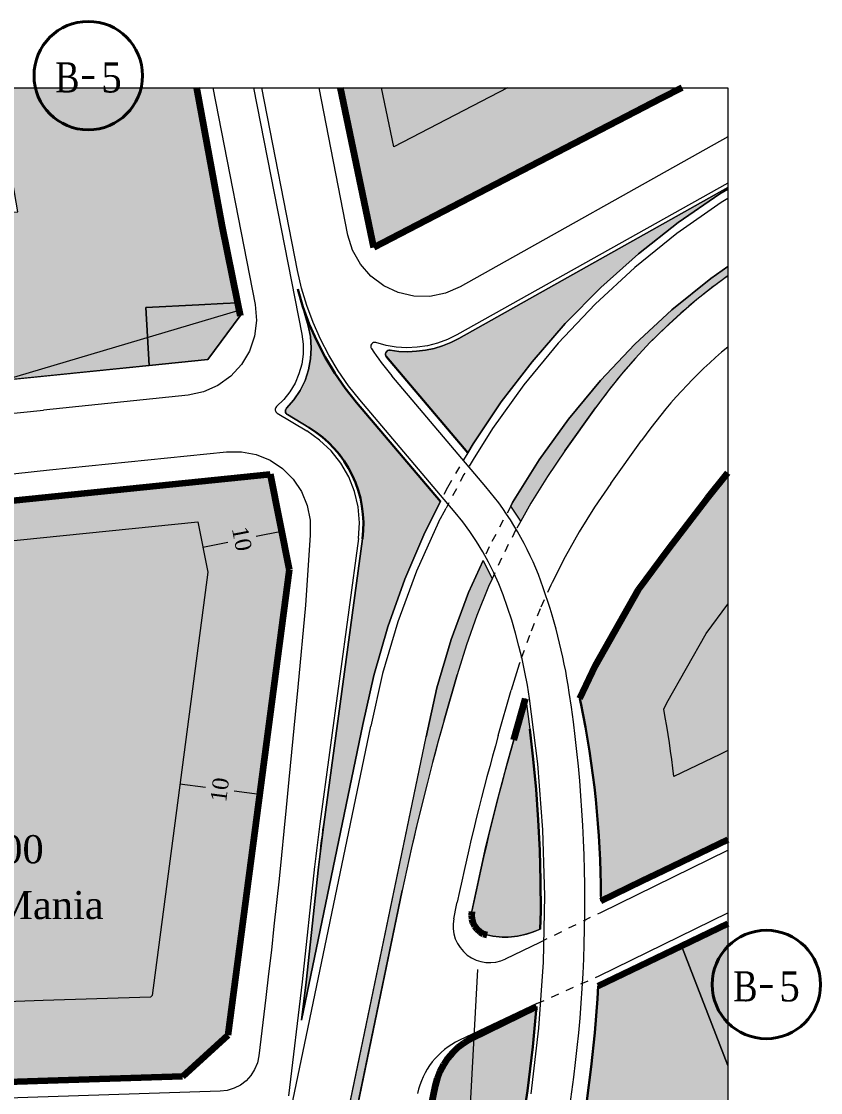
# Model space of a CAD drawing. Header units: metres. Extents: x 575880 to 576669, y 4390634 to 4391284.
# Drawn here: x 576569.5 to 576668.9, y 4391147.5 to 4391280.9 of the extents above; entities that cross this region are included whole.
import ezdxf

# ---------------------------------------------------------------- set-up
doc = ezdxf.new("R2010")
doc.units = ezdxf.units.M
for name, color, linetype, lineweight in [('B_ADAKENARI', 5, 'Continuous', 0), ('B_HAT_KADEME', 18, 'Continuous', 0), ('KALDIRIM', 21, 'Continuous', 0), ('KST_KARAYOLU_KORUMA', 11, 'Continuous', 0), ('PL_ILKOKUL_ALANI', 150, 'Continuous', 0), ('PL_KONUT', 34, 'Continuous', 0), ('PL_KONUT_TICARET', 33, 'Continuous', 0), ('PL_PARK', 97, 'Continuous', 0), ('PL_PASIF_YESIL', 93, 'Continuous', 0), ('PL_TRAFO_ALANI', 9, 'Continuous', 0), ('R_KIR', 2, 'Continuous', 0), ('ROL_CEPHE', 1, 'Continuous', 0), ('RULO', 4, 'Continuous', 0), ('SEMBOL', 18, 'Continuous', 0), ('SM_YUKSEKLIK', 18, 'Continuous', 0), ('SNR_DUZENLENECEK', 152, 'Continuous', 0), ('SNR_YAPIYAK', 18, 'Continuous', 0)]:
    doc.layers.add(name, color=color, linetype=linetype, lineweight=lineweight)
doc.styles.get("Standard").update_dxf_attribs({"font": 'times.ttf'})

msp = doc.modelspace()

# ---------------------------------------------------------------- hatches: boundary and pattern name
at = {"layer": 'PL_ILKOKUL_ALANI'}
msp.add_hatch(color=256, dxfattribs=at).paths.add_polyline_path([(576657.38, 4391178.96), (576649.39, 4391175.11), (576646.69, 4391173.81), (576641.58, 4391171.33), (576641.6, 4391171.9), (576641.55, 4391174.93), (576641.43, 4391177.95), (576641.23, 4391180.98), (576640.95, 4391183.99), (576640.6, 4391187), (576640.17, 4391189.99), (576639.66, 4391192.98), (576639.08, 4391195.95), (576638.96, 4391196.54), (576640.94, 4391200.65), (576646.28, 4391210.11), (576649.98, 4391215.12), (576654.88, 4391221.52), (576657.38, 4391224.67)])
at = {"layer": 'PL_KONUT'}
msp.add_hatch(color=256, dxfattribs=at).paths.add_polyline_path([(576657.38, 4391150.84), (576651.62, 4391165.76), (576657.38, 4391168.54)])
at = {"layer": 'PL_KONUT_TICARET'}
for points in [[(576594.42, 4391255.46), (576596.34, 4391245.82), (576594.56, 4391245.73), (576591.55, 4391245.57), (576584.93, 4391245.24), (576585.37, 4391238.04), (576423.31, 4391221.49), (576422.93, 4391229.38), (576431.85, 4391236.95), (576434.35, 4391239.05), (576434.7, 4391239.36), (576439.79, 4391243.9), (576453.26, 4391255.6), (576460.75, 4391262.11), (576468.64, 4391263.34), (576474.9, 4391268.68), (576478.4, 4391272.62), (576508.33, 4391272.62), (576508.45, 4391255.83), (576569.02, 4391257.18), (576566.33, 4391272.62), (576591.25, 4391272.62)], [(576649.04, 4391271.26), (576613.33, 4391252.7), (576609.17, 4391272.62), (576651.66, 4391272.62)], [(576602.77, 4391212.59), (576595.16, 4391154.61), (576589.52, 4391149.49), (576531.69, 4391147.61), (576525.46, 4391216.84), (576600.43, 4391224.5)]]:
    msp.add_hatch(color=256, dxfattribs=at).paths.add_polyline_path(points)
at = {"layer": 'PL_PARK'}
msp.add_hatch(color=256, dxfattribs=at).paths.add_polyline_path([(576657.38, 4391150.84), (576657.38, 4391140.24), (576650.05, 4391137.46), (576637.43, 4391133.14), (576637.84, 4391134.97), (576638.46, 4391138.06), (576639.2, 4391142.25), (576639.64, 4391145.1), (576639.85, 4391146.45), (576640.4, 4391150.67), (576640.84, 4391154.9), (576641.18, 4391159.15), (576641.27, 4391160.76), (576651.62, 4391165.76)])
at = {"layer": 'PL_PASIF_YESIL'}
for points in [[(576657.38, 4391259.99), (576656.42, 4391259.41), (576651.23, 4391255.83), (576646.28, 4391251.93), (576641.59, 4391247.74), (576637.16, 4391243.25), (576633.02, 4391238.5), (576629.19, 4391233.5), (576625.68, 4391228.27), (576625.02, 4391227.15), (576614.9, 4391239.1), (576614.82, 4391239.22), (576614.78, 4391239.35), (576614.78, 4391239.48), (576614.81, 4391239.61), (576614.88, 4391239.73), (576614.98, 4391239.83), (576615.09, 4391239.89), (576615.23, 4391239.92), (576615.36, 4391239.92), (576616.46, 4391239.78), (576617.56, 4391239.74), (576618.66, 4391239.79), (576619.75, 4391239.93), (576620.83, 4391240.16), (576621.89, 4391240.49), (576622.91, 4391240.9), (576623.89, 4391241.4), (576657.38, 4391260.18)], [(576657.38, 4391249.17), (576656.9, 4391248.83), (576655.63, 4391247.88), (576653.55, 4391246.24), (576651.53, 4391244.52), (576649.58, 4391242.73), (576647.7, 4391240.87), (576645.9, 4391238.93), (576644.16, 4391236.93), (576642.5, 4391234.87), (576640.93, 4391232.74), (576637.12, 4391227.4), (576634.93, 4391224.19), (576632.89, 4391220.89), (576631.61, 4391218.62), (576630.38, 4391220.52), (576630.61, 4391220.96), (576633.91, 4391226.27), (576637.55, 4391231.34), (576641.53, 4391236.16), (576645.82, 4391240.7), (576650.41, 4391244.94), (576655.27, 4391248.86), (576657.38, 4391250.34)], [(576604.5, 4391245.34), (576605.29, 4391243.19), (576606.22, 4391241.09), (576607.28, 4391239.06), (576608.46, 4391237.09), (576609.77, 4391235.21), (576611.19, 4391233.42), (576621.62, 4391221.1), (576619.66, 4391217.21), (576617.18, 4391211.42), (576615.07, 4391205.48), (576613.33, 4391199.43), (576611.97, 4391193.3), (576604.32, 4391156.48), (576604.9, 4391161.22), (576606.45, 4391175.55), (576606.52, 4391176.22), (576606.6, 4391176.88), (576606.67, 4391177.55), (576606.75, 4391178.21), (576606.83, 4391178.87), (576606.92, 4391179.54), (576607, 4391180.2), (576607.09, 4391180.86), (576611.9, 4391216.42), (576612.03, 4391218.45), (576611.86, 4391220.48), (576611.4, 4391222.47), (576610.65, 4391224.36), (576609.64, 4391226.13), (576608.38, 4391227.73), (576606.9, 4391229.13), (576605.24, 4391230.3), (576602.57, 4391231.91), (576602.48, 4391231.97), (576602.4, 4391232.06), (576602.35, 4391232.16), (576602.33, 4391232.27), (576602.33, 4391232.39), (576602.35, 4391232.5), (576602.4, 4391232.6), (576602.47, 4391232.69), (576603.39, 4391233.74), (576604.16, 4391234.9), (576604.77, 4391236.15), (576605.2, 4391237.47), (576605.46, 4391238.84), (576605.54, 4391240.23), (576605.43, 4391241.62), (576605.14, 4391242.98), (576604.05, 4391246.82), (576603.94, 4391247.19), (576603.85, 4391247.53)], [(576628.05, 4391211.47), (576627.61, 4391210.5), (576626.15, 4391206.9), (576624.85, 4391203.24), (576623.71, 4391199.52), (576622.09, 4391193.86), (576621.35, 4391191.23), (576620.64, 4391188.59), (576619.95, 4391185.94), (576619.29, 4391183.29), (576618.65, 4391180.63), (576618.03, 4391177.97), (576617.44, 4391175.3), (576616.87, 4391172.63), (576607.17, 4391125.94), (576606.72, 4391123.69), (576606.29, 4391121.44), (576605.89, 4391119.19), (576605.51, 4391116.93), (576605.16, 4391114.66), (576604.84, 4391112.4), (576604.54, 4391110.13), (576604.27, 4391107.85), (576600.03, 4391070.65), (576599.91, 4391069.54), (576599.79, 4391068.42), (576599.68, 4391067.3), (576599.57, 4391066.18), (576599.48, 4391065.06), (576599.38, 4391063.94), (576599.3, 4391062.82), (576599.22, 4391061.7), (576599.11, 4391060.18), (576597.37, 4391060.59), (576603.52, 4391110.03), (576603.78, 4391112.06), (576604.07, 4391114.08), (576604.37, 4391116.1), (576604.69, 4391118.11), (576605.04, 4391120.13), (576605.4, 4391122.14), (576605.79, 4391124.14), (576606.19, 4391126.14), (576619.83, 4391191.79), (576621.19, 4391197.89), (576622.96, 4391203.88), (576625.13, 4391209.74), (576626.92, 4391213.75)], [(576632.23, 4391196.5), (576632.74, 4391192.74), (576633.18, 4391188.98), (576633.53, 4391185.21), (576633.8, 4391181.43), (576633.98, 4391177.64), (576634.08, 4391173.86), (576634.1, 4391170.07), (576634.05, 4391167.84), (576633.42, 4391167.57), (576632.7, 4391167.31), (576631.96, 4391167.11), (576631.21, 4391166.96), (576630.45, 4391166.87), (576629.68, 4391166.84), (576628.92, 4391166.87), (576628.16, 4391166.96), (576627.41, 4391167.1), (576626.95, 4391167.26), (576626.53, 4391167.5), (576626.16, 4391167.81), (576625.87, 4391168.19), (576625.65, 4391168.62), (576625.51, 4391169.08), (576625.47, 4391169.57), (576625.53, 4391170.04), (576626.09, 4391172.73), (576626.68, 4391175.42), (576627.29, 4391178.1), (576627.93, 4391180.77), (576628.6, 4391183.43), (576629.29, 4391186.09), (576630.01, 4391188.74), (576630.75, 4391191.39), (576632.22, 4391196.55)], [(576633.13, 4391153.19), (576632.45, 4391147.71), (576631.6, 4391142.25), (576630.56, 4391136.82), (576629.35, 4391131.43), (576627.97, 4391126.08), (576626.41, 4391120.78), (576624.69, 4391115.53), (576614.46, 4391086.1), (576612.37, 4391080.66), (576612.3, 4391080.55), (576612.21, 4391080.45), (576612.1, 4391080.38), (576611.98, 4391080.35), (576611.85, 4391080.34), (576611.72, 4391080.37), (576611.61, 4391080.43), (576611.51, 4391080.52), (576611.44, 4391080.63), (576611.41, 4391080.76), (576611.4, 4391080.89), (576612.04, 4391087.71), (576615.41, 4391117.29), (576615.68, 4391119.53), (576615.97, 4391121.76), (576616.29, 4391124), (576616.63, 4391126.23), (576617, 4391128.45), (576617.4, 4391130.68), (576617.82, 4391132.89), (576618.27, 4391135.1), (576621.02, 4391148.37), (576621.26, 4391149.28), (576621.6, 4391150.15), (576622.03, 4391150.97), (576622.55, 4391151.75), (576623.15, 4391152.47), (576623.83, 4391153.11), (576624.57, 4391153.68), (576625.37, 4391154.16), (576633.59, 4391158.2)]]:
    msp.add_hatch(color=256, dxfattribs=at).paths.add_polyline_path(points)
at = {"layer": 'PL_TRAFO_ALANI'}
msp.add_hatch(color=256, dxfattribs=at).paths.add_polyline_path([(576596.67, 4391244.2), (576592.67, 4391238.78), (576585.37, 4391238.04), (576584.93, 4391245.24), (576591.55, 4391245.57), (576594.56, 4391245.73), (576596.34, 4391245.82)])

# ---------------------------------------------------------------- linework, layer by layer
at = {"layer": 'B_ADAKENARI', "lineweight": 158}
for p, q in [((576591.25, 4391272.62), (576594.42, 4391255.46)), ((576613.33, 4391252.7), (576609.17, 4391272.62)), ((576651.66, 4391272.62), (576649.04, 4391271.26)), ((576649.04, 4391271.26), (576613.33, 4391252.7)), ((576594.42, 4391255.46), (576596.34, 4391245.82)), ((576596.34, 4391245.82), (576596.67, 4391244.2)), ((576525.46, 4391216.84), (576600.43, 4391224.5)), ((576595.16, 4391154.61), (576589.52, 4391149.49)), ((576572.73, 4391148.94), (576531.69, 4391147.61)), ((576589.52, 4391149.49), (576572.73, 4391148.94))]:
    msp.add_line(p, q, dxfattribs=at)
at = {"layer": 'B_ADAKENARI', "lineweight": 0}
for p, q in [((576657.38, 4391260.18), (576623.89, 4391241.4)), ((576651.23, 4391255.83), (576656.42, 4391259.41)), ((576656.42, 4391259.41), (576657.38, 4391259.99)), ((576646.28, 4391251.93), (576651.23, 4391255.83)), ((576641.59, 4391247.74), (576646.28, 4391251.93)), ((576603.85, 4391247.53), (576603.94, 4391247.19)), ((576637.16, 4391243.25), (576641.59, 4391247.74)), ((576603.94, 4391247.19), (576604.05, 4391246.82)), ((576604.05, 4391246.82), (576605.14, 4391242.98)), ((576592.67, 4391238.78), (576596.67, 4391244.2)), ((576633.02, 4391238.5), (576637.16, 4391243.25)), ((576605.14, 4391242.98), (576605.43, 4391241.62)), ((576605.43, 4391241.62), (576605.54, 4391240.23)), ((576622.91, 4391240.9), (576621.89, 4391240.49)), ((576623.89, 4391241.4), (576622.91, 4391240.9)), ((576605.54, 4391240.23), (576605.46, 4391238.84)), ((576616.46, 4391239.78), (576615.36, 4391239.92)), ((576617.56, 4391239.74), (576616.46, 4391239.78)), ((576618.66, 4391239.79), (576617.56, 4391239.74)), ((576619.75, 4391239.93), (576618.66, 4391239.79)), ((576620.83, 4391240.16), (576619.75, 4391239.93)), ((576621.89, 4391240.49), (576620.83, 4391240.16)), ((576423.31, 4391221.49), (576585.37, 4391238.04)), ((576585.37, 4391238.04), (576592.67, 4391238.78)), ((576605.46, 4391238.84), (576605.2, 4391237.47)), ((576629.19, 4391233.5), (576633.02, 4391238.5)), ((576605.2, 4391237.47), (576604.77, 4391236.15)), ((576604.77, 4391236.15), (576604.16, 4391234.9)), ((576604.16, 4391234.9), (576603.39, 4391233.74)), ((576603.39, 4391233.74), (576602.47, 4391232.69)), ((576625.68, 4391228.27), (576629.19, 4391233.5)), ((576602.57, 4391231.91), (576605.24, 4391230.3)), ((576625.02, 4391227.15), (576625.68, 4391228.27)), ((576619.66, 4391217.21), (576621.62, 4391221.1)), ((576617.18, 4391211.42), (576619.66, 4391217.21)), ((576611.9, 4391216.42), (576607.09, 4391180.86)), ((576615.07, 4391205.48), (576617.18, 4391211.42)), ((576613.33, 4391199.43), (576615.07, 4391205.48)), ((576611.97, 4391193.3), (576613.33, 4391199.43)), ((576604.32, 4391156.48), (576611.97, 4391193.3)), ((576606.45, 4391175.55), (576604.9, 4391161.22)), ((576633.42, 4391167.57), (576634.05, 4391167.84)), ((576604.9, 4391161.22), (576604.32, 4391156.48))]:
    msp.add_line(p, q, dxfattribs=at)
at = {"layer": 'B_ADAKENARI', "lineweight": 30}
for p, q in [((576603.85, 4391247.53), (576604.5, 4391245.34)), ((576604.5, 4391245.34), (576605.29, 4391243.19)), ((576605.29, 4391243.19), (576606.22, 4391241.09)), ((576606.22, 4391241.09), (576607.28, 4391239.06)), ((576607.28, 4391239.06), (576608.46, 4391237.09)), ((576625.02, 4391227.15), (576614.9, 4391239.1)), ((576608.46, 4391237.09), (576609.77, 4391235.21)), ((576609.77, 4391235.21), (576611.19, 4391233.42)), ((576611.19, 4391233.42), (576621.62, 4391221.1)), ((576639.08, 4391195.95), (576638.96, 4391196.54)), ((576632.74, 4391192.74), (576633.18, 4391188.98)), ((576633.18, 4391188.98), (576633.53, 4391185.21)), ((576633.53, 4391185.21), (576633.8, 4391181.43)), ((576633.8, 4391181.43), (576633.98, 4391177.64)), ((576633.98, 4391177.64), (576634.08, 4391173.86)), ((576634.08, 4391173.86), (576634.1, 4391170.07)), ((576634.1, 4391170.07), (576634.05, 4391167.84)), ((576641.18, 4391159.15), (576641.27, 4391160.76)), ((576633.59, 4391158.2), (576633.13, 4391153.19)), ((576640.84, 4391154.9), (576641.18, 4391159.15)), ((576640.4, 4391150.67), (576640.84, 4391154.9)), ((576633.13, 4391153.19), (576632.45, 4391147.71)), ((576639.85, 4391146.45), (576640.4, 4391150.67)), ((576632.45, 4391147.71), (576631.6, 4391142.25))]:
    msp.add_line(p, q, dxfattribs=at)
at = {"layer": 'B_ADAKENARI'}
for p, q in [((576625.02, 4391227.15), (576624.51, 4391226.28)), ((576624.01, 4391225.42), (576623.5, 4391224.56)), ((576623, 4391223.69), (576622.5, 4391222.83)), ((576622.5, 4391222.83), (576622.05, 4391221.94)), ((576632.22, 4391196.55), (576632.23, 4391196.5)), ((576632.23, 4391196.5), (576632.74, 4391192.74)), ((576641.58, 4391171.33), (576641.6, 4391171.9))]:
    msp.add_line(p, q, dxfattribs=at)
at = {"layer": 'B_ADAKENARI', "lineweight": 200}
for p, q in [((576654.88, 4391221.52), (576657.38, 4391224.67)), ((576600.43, 4391224.5), (576602.77, 4391212.59)), ((576649.98, 4391215.12), (576654.88, 4391221.52)), ((576646.28, 4391210.11), (576649.98, 4391215.12)), ((576602.77, 4391212.59), (576595.16, 4391154.61)), ((576640.94, 4391200.65), (576646.28, 4391210.11)), ((576638.96, 4391196.54), (576640.94, 4391200.65)), ((576630.75, 4391191.39), (576632.22, 4391196.55)), ((576621.02, 4391148.37), (576621.26, 4391149.28)), ((576618.27, 4391135.1), (576621.02, 4391148.37))]:
    msp.add_line(p, q, dxfattribs=at)
at = {"layer": 'B_ADAKENARI', "lineweight": 100}
for p, q in [((576657.38, 4391178.96), (576649.39, 4391175.11)), ((576649.39, 4391175.11), (576646.69, 4391173.81)), ((576646.69, 4391173.81), (576641.58, 4391171.33)), ((576625.53, 4391170.04), (576625.47, 4391169.57)), ((576625.47, 4391169.57), (576625.51, 4391169.08)), ((576625.51, 4391169.08), (576625.65, 4391168.62)), ((576625.65, 4391168.62), (576625.87, 4391168.19)), ((576625.87, 4391168.19), (576626.16, 4391167.81)), ((576626.16, 4391167.81), (576626.53, 4391167.5)), ((576626.53, 4391167.5), (576626.95, 4391167.26)), ((576626.95, 4391167.26), (576627.41, 4391167.1)), ((576651.62, 4391165.76), (576657.38, 4391168.54)), ((576641.27, 4391160.76), (576651.62, 4391165.76)), ((576625.37, 4391154.16), (576633.59, 4391158.2)), ((576624.57, 4391153.68), (576625.37, 4391154.16)), ((576623.15, 4391152.47), (576623.83, 4391153.11)), ((576623.83, 4391153.11), (576624.57, 4391153.68)), ((576622.03, 4391150.97), (576622.55, 4391151.75)), ((576622.55, 4391151.75), (576623.15, 4391152.47)), ((576621.26, 4391149.28), (576621.6, 4391150.15)), ((576621.6, 4391150.15), (576622.03, 4391150.97))]:
    msp.add_line(p, q, dxfattribs=at)
at = {"layer": 'B_ADAKENARI', "lineweight": 0}
for centre, radius, start, end in [((576615.28, 4391239.43), 0.5, 80.371, 220.2464), ((576602.82, 4391232.33), 0.5, 135.0358, 239.0203), ((576910.6, 4391111.62), 291, 164.0898, 168.4175), ((576804.3, 4391154.18), 199, 172.2959, 173.835), ((576629.67, 4391176.84), 10, 256.9066, 292.0254)]:
    msp.add_arc(centre, radius, start, end, dxfattribs=at)
at = {"layer": 'B_ADAKENARI', "lineweight": 30}
for centre, radius, start, end in [((576598.03, 4391218.3), 14, 352.2959, 59.0203), ((576521.6, 4391171.51), 120, 0.1879, 11.7536)]:
    msp.add_arc(centre, radius, start, end, dxfattribs=at)
at = {"layer": 'B_HAT_KADEME'}
for p, q in [((576584.93, 4391245.24), (576591.55, 4391245.57)), ((576585.37, 4391238.04), (576584.93, 4391245.24)), ((576591.55, 4391245.57), (576594.56, 4391245.73)), ((576594.56, 4391245.73), (576596.34, 4391245.82)), ((576657.38, 4391150.84), (576651.62, 4391165.76))]:
    msp.add_line(p, q, dxfattribs=at)
at = {"layer": 'KALDIRIM'}
for p, q in [((576593.27, 4391272.62), (576598.55, 4391245.61)), ((576598.36, 4391272.62), (576604.36, 4391241.93)), ((576603.83, 4391249.86), (576599.38, 4391272.62)), ((576610.1, 4391254.27), (576606.52, 4391272.62)), ((576657.38, 4391266.49), (576624.07, 4391247.81)), ((576656.56, 4391258.31), (576651.06, 4391254.45)), ((576657.38, 4391258.81), (576656.56, 4391258.31)), ((576610.69, 4391252.37), (576610.1, 4391254.27)), ((576651.06, 4391254.45), (576645.83, 4391250.23)), ((576611.66, 4391250.63), (576610.69, 4391252.37)), ((576612.96, 4391249.13), (576611.66, 4391250.63)), ((576645.83, 4391250.23), (576640.9, 4391245.67)), ((576657.38, 4391250.34), (576655.27, 4391248.86)), ((576604.34, 4391247.66), (576603.83, 4391249.86)), ((576614.56, 4391247.93), (576612.96, 4391249.13)), ((576655.27, 4391248.86), (576650.41, 4391244.94)), ((576604.98, 4391245.49), (576604.34, 4391247.66)), ((576616.36, 4391247.1), (576614.56, 4391247.93)), ((576624.07, 4391247.81), (576622.25, 4391247.02)), ((576618.3, 4391246.66), (576616.36, 4391247.1)), ((576620.29, 4391246.63), (576618.3, 4391246.66)), ((576622.25, 4391247.02), (576620.29, 4391246.63)), ((576598.55, 4391245.61), (576598.73, 4391243.64)), ((576605.76, 4391243.37), (576604.98, 4391245.49)), ((576640.9, 4391245.67), (576636.28, 4391240.79)), ((576650.41, 4391244.94), (576645.82, 4391240.7)), ((576598.73, 4391243.64), (576598.49, 4391241.69)), ((576606.67, 4391241.31), (576605.76, 4391243.37)), ((576604.36, 4391241.93), (576604.52, 4391240.69)), ((576598.49, 4391241.69), (576597.86, 4391239.82)), ((576604.52, 4391240.69), (576604.52, 4391239.44)), ((576607.71, 4391239.3), (576606.67, 4391241.31)), ((576636.28, 4391240.79), (576632.01, 4391235.61)), ((576645.82, 4391240.7), (576641.53, 4391236.16)), ((576597.86, 4391239.82), (576596.86, 4391238.13)), ((576604.52, 4391239.44), (576604.35, 4391238.2)), ((576608.88, 4391237.37), (576607.71, 4391239.3)), ((576596.86, 4391238.13), (576595.53, 4391236.68)), ((576604.35, 4391238.2), (576604.01, 4391236.99)), ((576595.53, 4391236.68), (576593.93, 4391235.53)), ((576604.01, 4391236.99), (576603.53, 4391235.84)), ((576610.17, 4391235.51), (576608.88, 4391237.37)), ((576627.28, 4391222.93), (576615.58, 4391236.75)), ((576593.93, 4391235.53), (576592.13, 4391234.74)), ((576603.53, 4391235.84), (576602.89, 4391234.76)), ((576611.58, 4391233.74), (576610.17, 4391235.51)), ((576632.01, 4391235.61), (576628.09, 4391230.16)), ((576641.53, 4391236.16), (576637.55, 4391231.34)), ((576590.2, 4391234.33), (576572.2, 4391232.48)), ((576592.13, 4391234.74), (576590.2, 4391234.33)), ((576602.89, 4391234.76), (576602.12, 4391233.77)), ((576602.12, 4391233.77), (576601.22, 4391232.9)), ((576623.46, 4391219.7), (576611.58, 4391233.74)), ((576637.12, 4391227.4), (576640.93, 4391232.74)), ((576474.49, 4391222.21), (576572.2, 4391232.48)), ((576601.29, 4391232.09), (576604.98, 4391229.87)), ((576637.55, 4391231.34), (576633.91, 4391226.27)), ((576628.09, 4391230.16), (576625.71, 4391226.33)), ((576606.58, 4391228.74), (576604.98, 4391229.87)), ((576608.01, 4391227.39), (576606.58, 4391228.74)), ((576642.82, 4391223.34), (576646.63, 4391228.68)), ((576572.97, 4391225.02), (576594.98, 4391227.28)), ((576594.98, 4391227.28), (576596.85, 4391227.29)), ((576596.85, 4391227.29), (576598.68, 4391226.93)), ((576609.22, 4391225.85), (576608.01, 4391227.39)), ((576637.12, 4391227.4), (576634.93, 4391224.19)), ((576598.68, 4391226.93), (576600.41, 4391226.22)), ((576600.41, 4391226.22), (576601.96, 4391225.19)), ((576625.71, 4391226.33), (576625.18, 4391225.48)), ((576633.91, 4391226.27), (576630.61, 4391220.96)), ((576475.39, 4391214.77), (576572.97, 4391225.02)), ((576601.96, 4391225.19), (576603.29, 4391223.87)), ((576610.2, 4391224.15), (576609.22, 4391225.85)), ((576624.66, 4391224.63), (576624.55, 4391224.45)), ((576603.29, 4391223.87), (576604.33, 4391222.32)), ((576610.92, 4391222.32), (576610.2, 4391224.15)), ((576624.55, 4391224.45), (576624.08, 4391223.57)), ((576634.93, 4391224.19), (576632.89, 4391220.89)), ((576642.82, 4391223.34), (576640.8, 4391220.37)), ((576604.33, 4391222.32), (576605.04, 4391220.59)), ((576611.37, 4391220.41), (576610.92, 4391222.32)), ((576623.61, 4391222.68), (576623.14, 4391221.8)), ((576605.04, 4391220.59), (576605.4, 4391218.76)), ((576622.67, 4391220.92), (576622.32, 4391220.27)), ((576630.61, 4391220.96), (576630.38, 4391220.52)), ((576632.89, 4391220.89), (576631.61, 4391218.62)), ((576611.53, 4391218.45), (576611.37, 4391220.41)), ((576621.39, 4391218.52), (576622.32, 4391220.27)), ((576624.4, 4391218.54), (576623.46, 4391219.7)), ((576630.38, 4391220.52), (576629.91, 4391219.63)), ((576640.8, 4391220.37), (576638.91, 4391217.32)), ((576605.4, 4391218.76), (576605.4, 4391216.89)), ((576611.41, 4391216.49), (576611.53, 4391218.45)), ((576621.39, 4391218.52), (576618.65, 4391212.39)), ((576625.29, 4391217.34), (576624.4, 4391218.54)), ((576629.44, 4391218.75), (576628.97, 4391217.87)), ((576631.61, 4391218.62), (576631.12, 4391217.75)), ((576605.4, 4391216.89), (576604.84, 4391208.17)), ((576626.12, 4391216.11), (576625.29, 4391217.34)), ((576628.5, 4391216.99), (576628.03, 4391216.1)), ((576630.98, 4391217.5), (576630.53, 4391216.61)), ((576638.91, 4391217.32), (576637.15, 4391214.2)), ((576611.41, 4391216.49), (576606.6, 4391180.93)), ((576626.89, 4391214.83), (576626.12, 4391216.11)), ((576627.68, 4391215.44), (576627.27, 4391214.53)), ((576630.07, 4391215.72), (576629.62, 4391214.82)), ((576627.62, 4391213.53), (576626.89, 4391214.83)), ((576629.22, 4391214.03), (576628.81, 4391213.12)), ((576637.15, 4391214.2), (576635.53, 4391211)), ((576626.92, 4391213.75), (576625.13, 4391209.74)), ((576628.28, 4391212.2), (576627.62, 4391213.53)), ((576618.65, 4391212.39), (576616.32, 4391206.09)), ((576628.05, 4391211.47), (576627.61, 4391210.5)), ((576628.39, 4391212.21), (576628.05, 4391211.47)), ((576628.88, 4391210.84), (576628.28, 4391212.2)), ((576627.61, 4391210.5), (576626.15, 4391206.9)), ((576629.43, 4391209.45), (576628.88, 4391210.84)), ((576635.37, 4391210.65), (576634.96, 4391209.74)), ((576635.53, 4391211), (576635.37, 4391210.65)), ((576625.13, 4391209.74), (576622.96, 4391203.88)), ((576629.98, 4391207.88), (576629.43, 4391209.45)), ((576634.54, 4391208.83), (576634.13, 4391207.92)), ((576604.84, 4391208.17), (576603.86, 4391197.97)), ((576630.49, 4391206.3), (576629.98, 4391207.88)), ((576634.04, 4391207.73), (576633.67, 4391206.81)), ((576616.32, 4391206.09), (576614.41, 4391199.65)), ((576626.15, 4391206.9), (576624.85, 4391203.24)), ((576630.97, 4391204.7), (576630.49, 4391206.3)), ((576631.4, 4391203.09), (576630.97, 4391204.7)), ((576633.29, 4391205.88), (576632.92, 4391204.95)), ((576622.96, 4391203.88), (576621.19, 4391197.89)), ((576624.85, 4391203.24), (576623.71, 4391199.52)), ((576632.7, 4391204.41), (576632.36, 4391203.47)), ((576631.79, 4391201.48), (576631.4, 4391203.09)), ((576632.03, 4391202.53), (576631.69, 4391201.58)), ((576631.43, 4391200.81), (576630.44, 4391197.6)), ((576631.5, 4391201.03), (576631.43, 4391200.81)), ((576632.14, 4391199.85), (576631.79, 4391201.48)), ((576614.41, 4391199.65), (576612.95, 4391193.1)), ((576622.09, 4391193.86), (576623.71, 4391199.52)), ((576632.45, 4391198.21), (576632.14, 4391199.85)), ((576603.86, 4391197.97), (576602.76, 4391186.48)), ((576632.72, 4391196.57), (576632.45, 4391198.21)), ((576621.19, 4391197.89), (576619.83, 4391191.79)), ((576628.82, 4391191.94), (576630.44, 4391197.6)), ((576633.74, 4391188.4), (576632.72, 4391196.57)), ((576599.34, 4391127.57), (576612.95, 4391193.1)), ((576606.19, 4391126.14), (576619.83, 4391191.79)), ((576634.37, 4391180.19), (576633.74, 4391188.4)), ((576602.76, 4391186.48), (576602.42, 4391182.97)), ((576602.42, 4391182.97), (576602.13, 4391180.01)), ((576602.13, 4391180.01), (576601.84, 4391177.05)), ((576634.6, 4391171.96), (576634.37, 4391180.19)), ((576601.84, 4391177.05), (576601.53, 4391174.1)), ((576641.58, 4391169.92), (576657.38, 4391177.67)), ((576605.95, 4391175.61), (576604.39, 4391161.27)), ((576601.53, 4391174.1), (576601.22, 4391171.14)), ((576607.17, 4391125.94), (576616.87, 4391172.63)), ((576634.43, 4391163.73), (576634.6, 4391171.96)), ((576601.22, 4391171.14), (576600.9, 4391168.18)), ((576623.29, 4391169.12), (576623.64, 4391170.83)), ((576641.21, 4391169.74), (576641.58, 4391169.92)), ((576639.41, 4391168.86), (576640.31, 4391169.3)), ((576641.36, 4391162.01), (576657.38, 4391169.87)), ((576600.9, 4391168.18), (576600.57, 4391165.23)), ((576635.82, 4391167.09), (576636.72, 4391167.53)), ((576637.61, 4391167.98), (576638.51, 4391168.42)), ((576629.74, 4391164.12), (576634.02, 4391166.21)), ((576634.02, 4391166.21), (576634.92, 4391166.65)), ((576600.57, 4391165.23), (576600.23, 4391162.28)), ((576633.87, 4391155.51), (576634.43, 4391163.73)), ((576600.23, 4391162.28), (576599.88, 4391159.32)), ((576640.92, 4391161.82), (576641.36, 4391162.01)), ((576604.39, 4391161.27), (576602.7, 4391147.08)), ((576637.27, 4391160.19), (576638.18, 4391160.59)), ((576639.1, 4391161), (576640.01, 4391161.41)), ((576599.88, 4391159.32), (576599.01, 4391152.04)), ((576635.45, 4391159.37), (576636.36, 4391159.78)), ((576633.62, 4391158.55), (576624, 4391153.99)), ((576633.62, 4391158.55), (576634.53, 4391158.96)), ((576632.9, 4391147.33), (576633.87, 4391155.51)), ((576599.01, 4391152.04), (576598.83, 4391151.18)), ((576598.49, 4391150.36), (576598.02, 4391149.61)), ((576598.83, 4391151.18), (576598.49, 4391150.36)), ((576597.42, 4391148.95), (576596.72, 4391148.41)), ((576598.02, 4391149.61), (576597.42, 4391148.95)), ((576594.21, 4391147.64), (576526.36, 4391145.44)), ((576595.09, 4391147.75), (576594.21, 4391147.64)), ((576595.93, 4391148.01), (576595.09, 4391147.75)), ((576596.72, 4391148.41), (576595.93, 4391148.01))]:
    msp.add_line(p, q, dxfattribs=at)
for points in [[(576657.38, 4391260.75, 0), (576623.65, 4391241.83, 0), (576622.49, 4391241.26, 0), (576621.27, 4391240.81, 0), (576620.01, 4391240.48, 0), (576618.72, 4391240.29, 0), (576617.43, 4391240.24, 0), (576616.13, 4391240.32, 0), (576614.85, 4391240.53, 0), (576613.59, 4391240.87, 0)], [(576623.64, 4391170.83, 0), (576623.72, 4391171.2, 0)]]:
    msp.add_polyline3d(points, dxfattribs=at)
for centre, radius, start, end in [((576711.22, 4391174.58), 92, 125.8194, 127.1752), ((576697.93, 4391192.11), 70, 127.1752, 144.5166), ((576613.44, 4391240.4), 0.5, 71.6254, 214.1019), ((576645.73, 4391262.27), 39.5, 214.1019, 220.2464), ((576697.93, 4391192.11), 63, 130.062, 144.5166), ((576601.55, 4391232.52), 0.5, 130.6096, 239.0203), ((576597.51, 4391197.73), 39, 20.1659, 40.2464), ((576567.94, 4391186.87), 70.5, 8.5169, 20.1659), ((576464.1, 4391171.32), 175.5, 349.1996, 8.5169), ((576910.6, 4391111.62), 300, 164.0898, 168.2662), ((576910.6, 4391111.62), 293, 164.0898, 168.2662), ((576804.3, 4391154.18), 199.5, 172.2959, 173.835), ((576627.74, 4391168.2), 4.55, 168.2662, 296.1283), ((576628.07, 4391145.41), 9.5, 115.3708, 168.2662)]:
    msp.add_arc(centre, radius, start, end, dxfattribs=at)
at = {"layer": 'KST_KARAYOLU_KORUMA'}
msp.add_line((576623.06, 4391102.01), (576626.26, 4391162.82), dxfattribs=at)
at = {"layer": 'PL_ILKOKUL_ALANI'}
msp.add_polyline3d([(576657.38, 4391178.96, 0), (576649.39, 4391175.11, 0), (576646.69, 4391173.81, 0), (576641.58, 4391171.33, 0), (576641.6, 4391171.9, 0), (576641.55, 4391174.93, 0), (576641.43, 4391177.95, 0), (576641.23, 4391180.98, 0), (576640.95, 4391183.99, 0), (576640.6, 4391187, 0), (576640.17, 4391189.99, 0), (576639.66, 4391192.98, 0), (576639.08, 4391195.95, 0), (576638.96, 4391196.54, 0), (576640.94, 4391200.65, 0), (576646.28, 4391210.11, 0), (576649.98, 4391215.12, 0), (576654.88, 4391221.52, 0), (576657.38, 4391224.67, 0), (576657.38, 4391178.96, 0)], close=True, dxfattribs=at)
at = {"layer": 'PL_KONUT'}
msp.add_polyline3d([(576657.38, 4391150.84, 0), (576651.62, 4391165.76, 0), (576657.38, 4391168.54, 0), (576657.38, 4391150.84, 0)], close=True, dxfattribs=at)
at = {"layer": 'PL_KONUT_TICARET'}
for points in [[(576594.42, 4391255.46, 0), (576596.34, 4391245.82, 0), (576594.56, 4391245.73, 0), (576591.55, 4391245.57, 0), (576584.93, 4391245.24, 0), (576585.37, 4391238.04, 0), (576423.31, 4391221.49, 0), (576422.93, 4391229.38, 0), (576431.85, 4391236.95, 0), (576434.35, 4391239.05, 0), (576434.7, 4391239.36, 0), (576439.79, 4391243.9, 0), (576453.26, 4391255.6, 0), (576460.75, 4391262.11, 0), (576468.64, 4391263.34, 0), (576474.9, 4391268.68, 0), (576478.4, 4391272.62, 0), (576508.33, 4391272.62, 0), (576508.45, 4391255.83, 0), (576569.02, 4391257.18, 0), (576566.33, 4391272.62, 0), (576591.25, 4391272.62, 0), (576594.42, 4391255.46, 0)], [(576649.04, 4391271.26, 0), (576613.33, 4391252.7, 0), (576609.17, 4391272.62, 0), (576651.66, 4391272.62, 0), (576649.04, 4391271.26, 0)], [(576602.77, 4391212.59, 0), (576595.16, 4391154.61, 0), (576589.52, 4391149.49, 0), (576531.69, 4391147.61, 0), (576525.46, 4391216.84, 0), (576600.43, 4391224.5, 0), (576602.77, 4391212.59, 0)]]:
    msp.add_polyline3d(points, close=True, dxfattribs=at)
at = {"layer": 'PL_PARK'}
msp.add_polyline3d([(576657.38, 4391150.84, 0), (576657.38, 4391140.24, 0), (576650.05, 4391137.46, 0), (576637.43, 4391133.14, 0), (576637.84, 4391134.97, 0), (576638.46, 4391138.06, 0), (576639.2, 4391142.25, 0), (576639.64, 4391145.1, 0), (576639.85, 4391146.45, 0), (576640.4, 4391150.67, 0), (576640.84, 4391154.9, 0), (576641.18, 4391159.15, 0), (576641.27, 4391160.76, 0), (576651.62, 4391165.76, 0), (576657.38, 4391150.84, 0)], close=True, dxfattribs=at)
at = {"layer": 'PL_PASIF_YESIL'}
for points in [[(576657.38, 4391259.99, 0), (576656.42, 4391259.41, 0), (576651.23, 4391255.83, 0), (576646.28, 4391251.93, 0), (576641.59, 4391247.74, 0), (576637.16, 4391243.25, 0), (576633.02, 4391238.5, 0), (576629.19, 4391233.5, 0), (576625.68, 4391228.27, 0), (576625.02, 4391227.15, 0), (576614.9, 4391239.1, 0), (576614.82, 4391239.22, 0), (576614.78, 4391239.35, 0), (576614.78, 4391239.48, 0), (576614.81, 4391239.61, 0), (576614.88, 4391239.73, 0), (576614.98, 4391239.83, 0), (576615.09, 4391239.89, 0), (576615.23, 4391239.92, 0), (576615.36, 4391239.92, 0), (576616.46, 4391239.78, 0), (576617.56, 4391239.74, 0), (576618.66, 4391239.79, 0), (576619.75, 4391239.93, 0), (576620.83, 4391240.16, 0), (576621.89, 4391240.49, 0), (576622.91, 4391240.9, 0), (576623.89, 4391241.4, 0), (576657.38, 4391260.18, 0), (576657.38, 4391259.99, 0)], [(576657.38, 4391249.17, 0), (576656.9, 4391248.83, 0), (576655.63, 4391247.88, 0), (576653.55, 4391246.24, 0), (576651.53, 4391244.52, 0), (576649.58, 4391242.73, 0), (576647.7, 4391240.87, 0), (576645.9, 4391238.93, 0), (576644.16, 4391236.93, 0), (576642.5, 4391234.87, 0), (576640.93, 4391232.74, 0), (576637.12, 4391227.4, 0), (576634.93, 4391224.19, 0), (576632.89, 4391220.89, 0), (576631.61, 4391218.62, 0), (576630.38, 4391220.52, 0), (576630.61, 4391220.96, 0), (576633.91, 4391226.27, 0), (576637.55, 4391231.34, 0), (576641.53, 4391236.16, 0), (576645.82, 4391240.7, 0), (576650.41, 4391244.94, 0), (576655.27, 4391248.86, 0), (576657.38, 4391250.34, 0), (576657.38, 4391249.17, 0)], [(576604.5, 4391245.34, 0), (576605.29, 4391243.19, 0), (576606.22, 4391241.09, 0), (576607.28, 4391239.06, 0), (576608.46, 4391237.09, 0), (576609.77, 4391235.21, 0), (576611.19, 4391233.42, 0), (576621.62, 4391221.1, 0), (576619.66, 4391217.21, 0), (576617.18, 4391211.42, 0), (576615.07, 4391205.48, 0), (576613.33, 4391199.43, 0), (576611.97, 4391193.3, 0), (576604.32, 4391156.48, 0), (576604.9, 4391161.22, 0), (576606.45, 4391175.55, 0), (576606.52, 4391176.22, 0), (576606.6, 4391176.88, 0), (576606.67, 4391177.55, 0), (576606.75, 4391178.21, 0), (576606.83, 4391178.87, 0), (576606.92, 4391179.54, 0), (576607, 4391180.2, 0), (576607.09, 4391180.86, 0), (576611.9, 4391216.42, 0), (576612.03, 4391218.45, 0), (576611.86, 4391220.48, 0), (576611.4, 4391222.47, 0), (576610.65, 4391224.36, 0), (576609.64, 4391226.13, 0), (576608.38, 4391227.73, 0), (576606.9, 4391229.13, 0), (576605.24, 4391230.3, 0), (576602.57, 4391231.91, 0), (576602.48, 4391231.97, 0), (576602.4, 4391232.06, 0), (576602.35, 4391232.16, 0), (576602.33, 4391232.27, 0), (576602.33, 4391232.39, 0), (576602.35, 4391232.5, 0), (576602.4, 4391232.6, 0), (576602.47, 4391232.69, 0), (576603.39, 4391233.74, 0), (576604.16, 4391234.9, 0), (576604.77, 4391236.15, 0), (576605.2, 4391237.47, 0), (576605.46, 4391238.84, 0), (576605.54, 4391240.23, 0), (576605.43, 4391241.62, 0), (576605.14, 4391242.98, 0), (576604.05, 4391246.82, 0), (576603.94, 4391247.19, 0), (576603.85, 4391247.53, 0), (576604.5, 4391245.34, 0)], [(576632.23, 4391196.5, 0), (576632.74, 4391192.74, 0), (576633.18, 4391188.98, 0), (576633.53, 4391185.21, 0), (576633.8, 4391181.43, 0), (576633.98, 4391177.64, 0), (576634.08, 4391173.86, 0), (576634.1, 4391170.07, 0), (576634.05, 4391167.84, 0), (576633.42, 4391167.57, 0), (576632.7, 4391167.31, 0), (576631.96, 4391167.11, 0), (576631.21, 4391166.96, 0), (576630.45, 4391166.87, 0), (576629.68, 4391166.84, 0), (576628.92, 4391166.87, 0), (576628.16, 4391166.96, 0), (576627.41, 4391167.1, 0), (576626.95, 4391167.26, 0), (576626.53, 4391167.5, 0), (576626.16, 4391167.81, 0), (576625.87, 4391168.19, 0), (576625.65, 4391168.62, 0), (576625.51, 4391169.08, 0), (576625.47, 4391169.57, 0), (576625.53, 4391170.04, 0), (576626.09, 4391172.73, 0), (576626.68, 4391175.42, 0), (576627.29, 4391178.1, 0), (576627.93, 4391180.77, 0), (576628.6, 4391183.43, 0), (576629.29, 4391186.09, 0), (576630.01, 4391188.74, 0), (576630.75, 4391191.39, 0), (576632.22, 4391196.55, 0), (576632.23, 4391196.5, 0)]]:
    msp.add_polyline3d(points, close=True, dxfattribs=at)
for points in [[(576606.19, 4391126.14, 0), (576619.83, 4391191.79, 0), (576621.19, 4391197.89, 0), (576622.96, 4391203.88, 0), (576625.13, 4391209.74, 0), (576626.92, 4391213.75, 0), (576628.05, 4391211.47, 0), (576628.05, 4391211.47, 0), (576627.61, 4391210.5, 0), (576626.15, 4391206.9, 0), (576624.85, 4391203.24, 0), (576623.71, 4391199.52, 0), (576622.09, 4391193.86, 0), (576621.35, 4391191.23, 0), (576620.64, 4391188.59, 0), (576619.95, 4391185.94, 0), (576619.29, 4391183.29, 0), (576618.65, 4391180.63, 0), (576618.03, 4391177.97, 0), (576617.44, 4391175.3, 0), (576616.87, 4391172.63, 0), (576607.17, 4391125.94, 0)], [(576618.27, 4391135.1, 0), (576621.02, 4391148.37, 0), (576621.26, 4391149.28, 0), (576621.6, 4391150.15, 0), (576622.03, 4391150.97, 0), (576622.55, 4391151.75, 0), (576623.15, 4391152.47, 0), (576623.83, 4391153.11, 0), (576624.57, 4391153.68, 0), (576625.37, 4391154.16, 0), (576633.59, 4391158.2, 0), (576633.13, 4391153.19, 0), (576633.13, 4391153.19, 0), (576632.45, 4391147.71, 0), (576631.6, 4391142.25, 0)]]:
    msp.add_polyline3d(points, dxfattribs=at)
at = {"layer": 'PL_TRAFO_ALANI'}
msp.add_polyline3d([(576596.67, 4391244.2, 0), (576592.67, 4391238.78, 0), (576585.37, 4391238.04, 0), (576584.93, 4391245.24, 0), (576591.55, 4391245.57, 0), (576594.56, 4391245.73, 0), (576596.34, 4391245.82, 0), (576596.67, 4391244.2, 0)], close=True, dxfattribs=at)
at = {"layer": 'R_KIR'}
for q in [(576657.38, 4391272.62), (576657.38, 4390672.62)]:
    msp.add_line((576657.38, 4391272.62), q, dxfattribs=at)
at = {"layer": 'ROL_CEPHE'}
for p, q in [((576657.38, 4391224.67), (576657.38, 4391224.67)), ((576601.84, 4391217.34), (576598.7, 4391216.72)), ((576592.03, 4391215.41), (576595.17, 4391216.03)), ((576589.19, 4391185.91), (576592.36, 4391185.49)), ((576599.1, 4391184.61), (576595.93, 4391185.02))]:
    msp.add_line(p, q, dxfattribs=at)
at = {"layer": 'RULO'}
for p in [(575893.03, 4391272.62), (576657.38, 4391272.62)]:
    msp.add_line(p, (576657.38, 4391272.62), dxfattribs=at)
at = {"layer": 'SEMBOL', "lineweight": 40}
for p, q in [((576577.03, 4391273.9), (576578.53, 4391273.9)), ((576661.44, 4391160.7), (576662.94, 4391160.7))]:
    msp.add_line(p, q, dxfattribs=at)
for centre in [(576577.78, 4391274.13), (576662.19, 4391160.93)]:
    msp.add_circle(centre, 6.75, dxfattribs=at)
at = {"layer": 'SNR_DUZENLENECEK'}
msp.add_polyline3d([(575893.03, 4391272.62, 0), (576591.25, 4391272.62, 0), (576594.42, 4391255.46, 0), (576594.42, 4391255.46, 0), (576596.53, 4391244.89, 0), (576567.35, 4391236.2, 0), (576423.31, 4391221.49, 0), (576401.44, 4391219.67, 0), (576383.38, 4391218.15, 0), (576366.71, 4391217.09, 0), (576342.48, 4391214.69, 0), (576339.85, 4391213.79, 0), (576327.97, 4391212.47, 0), (576319.07, 4391210.55, 0), (576283.21, 4391201.61, 0), (576275.58, 4391199.37, 0), (576240.1, 4391188.83, 0), (576235.54, 4391187.44, 0), (576197.78, 4391175.95, 0)], dxfattribs=at)
at = {"layer": 'SNR_YAPIYAK'}
for p, q in [((576530.88, 4391212.37), (576591.41, 4391218.55)), ((576591.41, 4391218.55), (576592.65, 4391212.27)), ((576592.65, 4391212.27), (576585.73, 4391159.55)), ((576585.52, 4391159.36), (576572.15, 4391158.93)), ((576585.73, 4391159.55), (576585.52, 4391159.36)), ((576572.15, 4391158.93), (576535.8, 4391157.75))]:
    msp.add_line(p, q, dxfattribs=at)
for points in [[(576615.82, 4391265.27, 0), (576614.28, 4391272.62, 0), (576629.97, 4391272.62, 0), (576615.82, 4391265.27, 0)], [(576657.38, 4391190.07, 0), (576656.38, 4391189.58, 0), (576650.69, 4391186.84, 0), (576650.56, 4391187.89, 0), (576650.43, 4391188.94, 0), (576650.28, 4391189.99, 0), (576650.13, 4391191.04, 0), (576649.96, 4391192.08, 0), (576649.79, 4391193.12, 0), (576649.61, 4391194.17, 0), (576649.42, 4391195.21, 0), (576649.81, 4391196.02, 0), (576654.69, 4391204.66, 0), (576657.38, 4391208.3, 0), (576657.38, 4391190.07, 0)]]:
    msp.add_polyline3d(points, close=True, dxfattribs=at)

# ---------------------------------------------------------------- texts
at = {"layer": 'ROL_CEPHE'}
for rotation, p in [(281.1291, (576595.65, 4391217.73)), (442.524, (576594.93, 4391183.56))]:
    msp.add_text('10', height=2, rotation=rotation, dxfattribs=at).set_placement(p)
at = {"layer": 'SEMBOL'}
for s, width, p in [('B', 0.8, (576573.66, 4391272.03)), ('5', 0.9, (576579.4, 4391272.03)), ('B', 0.8, (576658.07, 4391158.83)), ('5', 0.9, (576663.81, 4391158.83))]:
    msp.add_text(s, height=3.75, dxfattribs=dict(at, width=width)).set_placement(p)
msp.add_text('E=3.00', height=3.5, dxfattribs=at).set_placement((576556.77, 4391176.03))
at = {"layer": 'SM_YUKSEKLIK'}
msp.add_text('Yençok=Mania', height=3.5, dxfattribs=at).set_placement((576546.77, 4391169.08))

doc.saveas('drawing.dxf')
